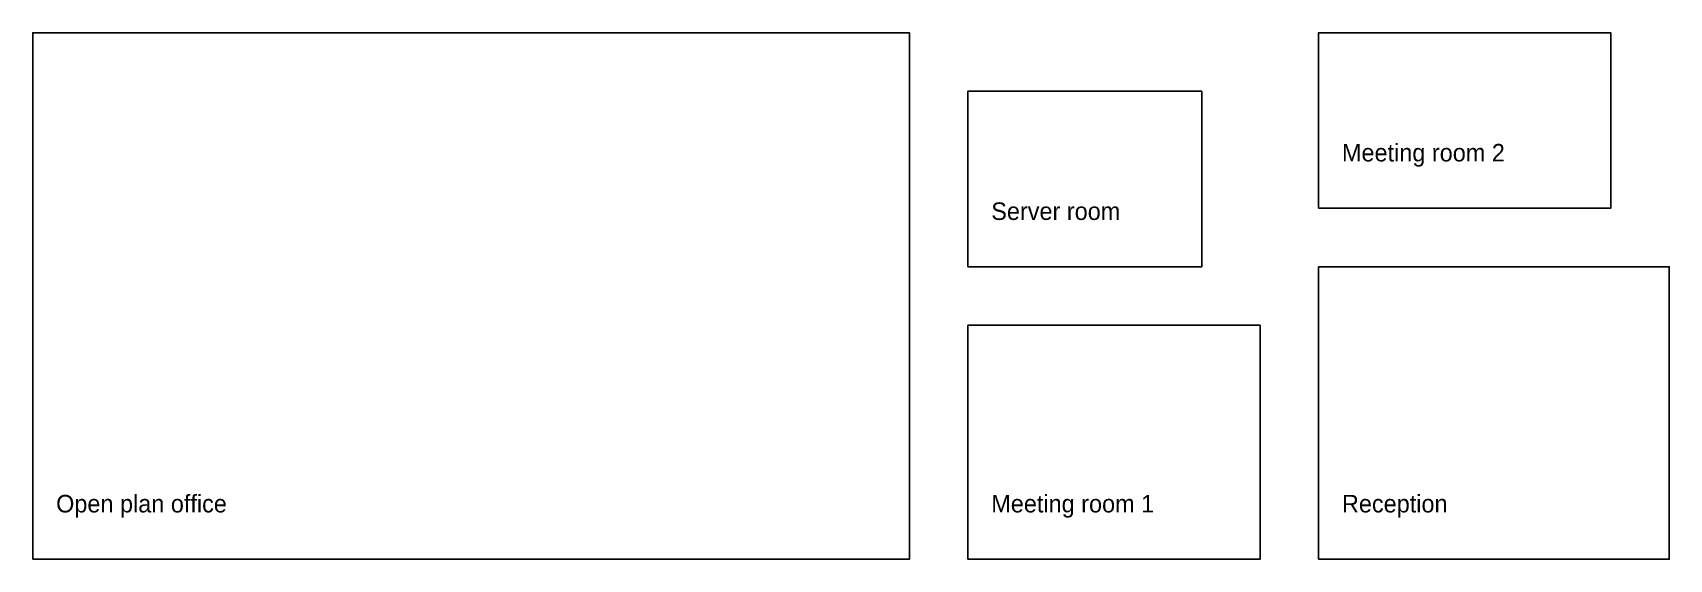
# Model space of a CAD drawing. Header units: metres. Extents: x 0 to 28, y 0 to 9.
import ezdxf

# ---------------------------------------------------------------- set-up
doc = ezdxf.new("R2010")
doc.units = ezdxf.units.M

msp = doc.modelspace()

# ---------------------------------------------------------------- linework, layer by layer
at = {"layer": 'A-SPACE'}
for points in [[(0, 0), (15, 0), (15, 9), (0, 9)], [(22, 6), (27, 6), (27, 9), (22, 9)], [(16, 5), (20, 5), (20, 8), (16, 8)], [(22, 0), (28, 0), (28, 5), (22, 5)], [(16, 0), (21, 0), (21, 4), (16, 4)]]:
    msp.add_lwpolyline(points, close=True, dxfattribs=at)

# ---------------------------------------------------------------- texts
for s, p in [('Meeting room 2', (22.4, 6.8)), ('Server room', (16.4, 5.8)), ('Open plan office', (0.4, 0.8)), ('Meeting room 1', (16.4, 0.8)), ('Reception', (22.4, 0.8))]:
    msp.add_text(s, height=0.3).set_placement(p)

doc.saveas('drawing.dxf')
